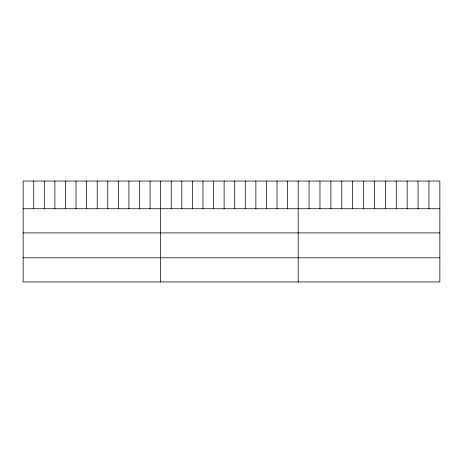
<?xml version="1.0" encoding="UTF-8"?>
<svg xmlns="http://www.w3.org/2000/svg" width="463" height="463" viewBox="0 0 463 463"><rect width="100%" height="100%" fill="white"/><g stroke="black" fill="none" stroke-linecap="round" stroke-linejoin="round"><path stroke-width="0.69" d="M439.85 208.738L439.85 281.955L23.15 281.955L23.15 181.045L439.85 181.045L439.85 208.738L23.15 208.738M23.15 232.901L439.85 232.901M23.15 257.793L439.85 257.793M428.952 181.045L428.952 208.738M418.054 181.045L418.054 208.738M407.156 181.045L407.156 208.738M396.259 181.045L396.259 208.738M385.361 181.045L385.361 208.738M374.463 181.045L374.463 208.738M363.559 181.045L363.559 208.738M352.661 181.045L352.661 208.738M341.763 181.045L341.763 208.738M330.866 181.045L330.866 208.738M319.968 181.045L319.968 208.738M309.07 181.045L309.07 208.738M298.172 181.045L298.172 281.955M287.592 181.045L287.592 208.738M277.019 181.045L277.019 208.738M266.439 181.045L266.439 208.738M255.86 181.045L255.86 208.738M245.286 181.045L245.286 208.738M234.706 181.045L234.706 208.738M224.127 181.045L224.127 208.738M213.547 181.045L213.547 208.738M202.973 181.045L202.973 208.738M192.394 181.045L192.394 208.738M181.814 181.045L181.814 208.738M171.241 181.045L171.241 208.738M160.661 181.045L160.661 281.955M150.081 181.045L150.081 208.738M139.508 181.045L139.508 208.738M128.928 181.045L128.928 208.738M118.349 181.045L118.349 208.738M107.775 181.045L107.775 208.738M97.195 181.045L97.195 208.738M86.616 181.045L86.616 208.738M76.036 181.045L76.036 208.738M65.462 181.045L65.462 208.738M54.883 181.045L54.883 208.738M44.303 181.045L44.303 208.738M33.73 181.045L33.73 208.738"/></g></svg>
